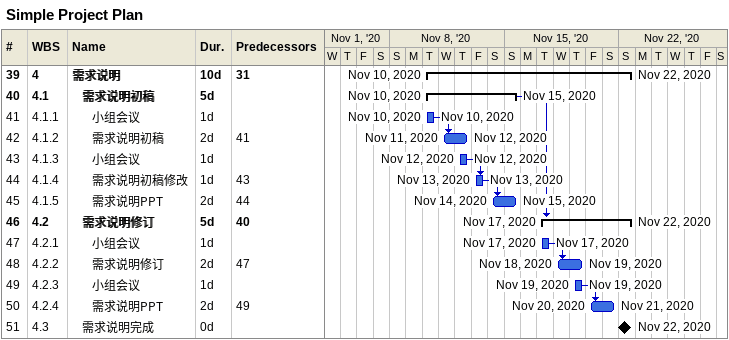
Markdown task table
Simple Project Plan

| ID | WBS | Task | Duration | Start | Finish | Predecessors |
|---|---|---|---|---|---|---|
| 39 | 4 | **需求说明** | 10d | 2020-11-10 | 2020-11-22 | 31 |
| 40 | 4.1 | **需求说明初稿** | 5d | 2020-11-10 | 2020-11-15 |  |
| 41 | 4.1.1 | 小组会议 | 1d | 2020-11-10 | 2020-11-10 |  |
| 42 | 4.1.2 | 需求说明初稿 | 2d | 2020-11-11 | 2020-11-12 | 41 |
| 43 | 4.1.3 | 小组会议 | 1d | 2020-11-12 | 2020-11-12 |  |
| 44 | 4.1.4 | 需求说明初稿修改 | 1d | 2020-11-13 | 2020-11-13 | 43 |
| 45 | 4.1.5 | 需求说明PPT | 2d | 2020-11-14 | 2020-11-15 | 44 |
| 46 | 4.2 | **需求说明修订** | 5d | 2020-11-17 | 2020-11-22 | 40 |
| 47 | 4.2.1 | 小组会议 | 1d | 2020-11-17 | 2020-11-17 |  |
| 48 | 4.2.2 | 需求说明修订 | 2d | 2020-11-18 | 2020-11-19 | 47 |
| 49 | 4.2.3 | 小组会议 | 1d | 2020-11-19 | 2020-11-19 |  |
| 50 | 4.2.4 | 需求说明PPT | 2d | 2020-11-20 | 2020-11-21 | 49 |
| 51 | 4.3 | 需求说明完成 | 0d | 2020-11-22 | 2020-11-22 |  |
